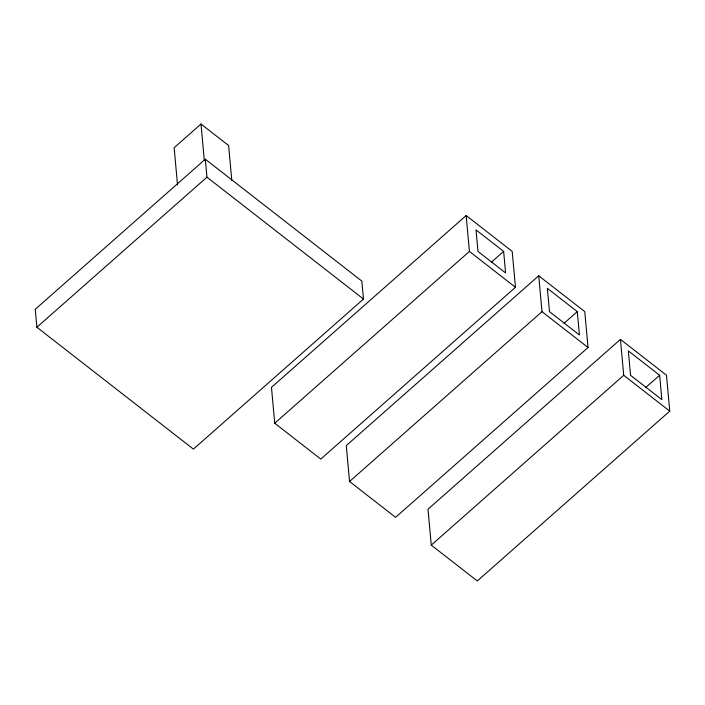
<?xml version="1.0" encoding="UTF-8"?>
<svg xmlns="http://www.w3.org/2000/svg" width="705" height="705" viewBox="0 0 705 705"><rect width="100%" height="100%" fill="white"/><g stroke="black" fill="none" stroke-linecap="round" stroke-linejoin="round"><path stroke-width="1.06" d="M231.804 180.506L228.623 145.547L201.004 124.036L174.144 147.733L177.528 184.877M205.314 159.224L35.25 309.301L36.88 327.243L193.408 449.12L363.48 299.043L361.841 281.101L205.314 159.224L206.953 177.175L363.48 299.043M36.88 327.243L206.953 177.175M466.155 215.545L271.469 387.345L274.738 423.238L320.775 459.087L515.461 287.287L512.191 251.394L466.155 215.545L469.424 251.438L515.461 287.287M274.738 423.238L469.424 251.438M491.27 262.313L503.643 251.403L476.016 229.892L477.972 251.429L505.6 272.941L503.643 251.403M538.726 275.77L346.287 445.595L349.548 481.489L395.584 517.338L588.032 347.512L584.762 311.619L538.726 275.77L541.995 311.663L588.032 347.512M349.548 481.489L541.995 311.663M564.088 323.269L577.28 311.628L547.353 288.327L549.477 311.654L579.404 334.954L577.28 311.628M620.444 339.396L427.997 509.221L431.266 545.115L477.303 580.964L669.75 411.138L666.481 375.245L620.444 339.396L623.713 375.289L669.75 411.138M431.266 545.115L623.713 375.289M645.621 387.618L659.642 375.254L628.331 350.879L630.552 375.28L661.863 399.656L659.642 375.254M201.004 124.036L204.283 160.088"/></g></svg>
